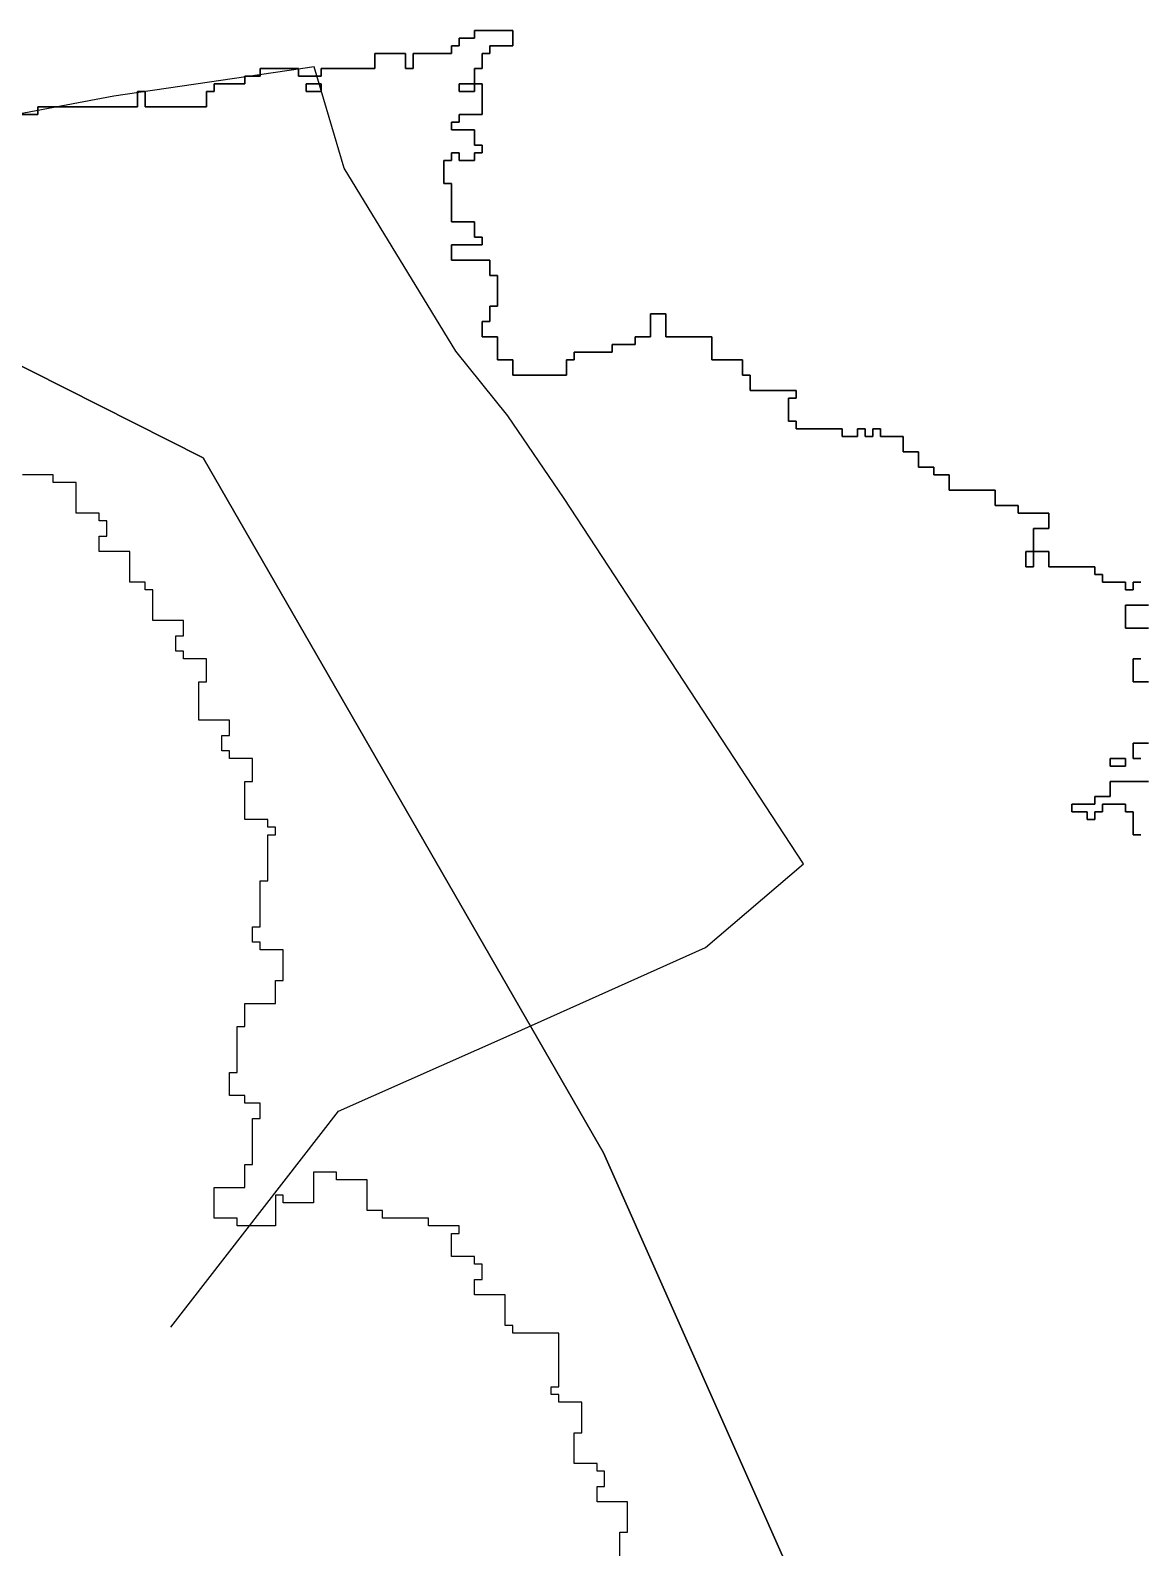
# Model space of a CAD drawing. Header units: metres. Extents: x 553506 to 563855, y 142925 to 150243.
# Drawn here: x 555240 to 555530, y 145208 to 145604 of the extents above; entities that cross this region are included whole.
import ezdxf

# ---------------------------------------------------------------- set-up
doc = ezdxf.new("R2010")
doc.units = ezdxf.units.M
doc.layers.add('C-FLOOD_ZONE_3', color=150, linetype='Continuous')
doc.layers.add('C-WATERWAYS', color=5, linetype='Continuous')

msp = doc.modelspace()

# ---------------------------------------------------------------- linework, layer by layer
at = {"layer": 'C-FLOOD_ZONE_3'}
for points in [[(555232, 145582), (555242, 145582), (555242, 145584), (555268, 145584), (555268, 145588), (555270, 145588), (555270, 145584), (555286, 145584), (555286, 145588), (555288, 145588), (555288, 145590), (555296, 145590), (555296, 145592), (555300, 145592), (555300, 145594), (555310, 145594), (555310, 145592), (555316, 145592), (555316, 145594), (555330, 145594), (555330, 145598), (555338, 145598), (555338, 145594), (555340, 145594), (555340, 145598), (555350, 145598), (555350, 145600), (555352, 145600), (555352, 145602), (555356, 145602), (555356, 145604), (555366, 145604), (555366, 145600), (555360, 145600), (555360, 145598), (555358, 145598), (555358, 145594), (555356, 145594), (555356, 145590), (555358, 145590), (555358, 145582), (555352, 145582), (555352, 145580), (555350, 145580), (555350, 145578), (555356, 145578), (555356, 145574), (555358, 145574), (555358, 145572), (555356, 145572), (555356, 145570), (555352, 145570), (555352, 145572), (555350, 145572), (555350, 145572), (555350, 145570), (555348, 145570), (555348, 145564), (555350, 145564), (555350, 145554), (555356, 145554), (555356, 145550), (555358, 145550), (555358, 145548), (555350, 145548), (555350, 145544), (555360, 145544), (555360, 145540), (555362, 145540), (555362, 145532), (555360, 145532), (555360, 145528), (555358, 145528), (555358, 145524), (555362, 145524), (555362, 145518), (555366, 145518), (555366, 145514), (555380, 145514), (555380, 145518), (555382, 145518), (555382, 145520), (555392, 145520), (555392, 145522), (555398, 145522), (555398, 145524), (555402, 145524), (555402, 145530), (555406, 145530), (555406, 145524), (555418, 145524), (555418, 145518), (555426, 145518), (555426, 145514), (555428, 145514), (555428, 145510), (555440, 145510), (555440, 145508), (555438, 145508), (555438, 145502), (555440, 145502), (555440, 145500), (555452, 145500), (555452, 145498), (555456, 145498), (555456, 145500), (555458, 145500), (555458, 145498), (555460, 145498), (555460, 145500), (555462, 145500), (555462, 145498), (555468, 145498), (555468, 145494), (555472, 145494), (555472, 145490), (555476, 145490), (555476, 145488), (555480, 145488), (555480, 145484), (555492, 145484), (555492, 145480), (555498, 145480), (555498, 145478), (555506, 145478), (555506, 145474), (555502, 145474), (555502, 145468), (555506, 145468), (555506, 145464), (555518, 145464), (555518, 145462), (555520, 145462), (555520, 145460), (555526, 145460), (555526, 145458), (555528, 145458), (555528, 145460), (555530, 145460)], [(555530, 145460), (555528, 145460), (555528, 145458), (555526, 145458), (555526, 145460), (555520, 145460), (555520, 145462), (555518, 145462), (555518, 145464), (555506, 145464), (555506, 145468), (555502, 145468), (555502, 145474), (555506, 145474), (555506, 145478), (555498, 145478), (555498, 145480), (555492, 145480), (555492, 145484), (555480, 145484), (555480, 145488), (555476, 145488), (555476, 145490), (555472, 145490), (555472, 145494), (555468, 145494), (555468, 145498), (555462, 145498), (555462, 145500), (555460, 145500), (555460, 145498), (555458, 145498), (555458, 145500), (555456, 145500), (555456, 145498), (555452, 145498), (555452, 145500), (555440, 145500), (555440, 145502), (555438, 145502), (555438, 145508), (555440, 145508), (555440, 145510), (555428, 145510), (555428, 145514), (555426, 145514), (555426, 145518), (555418, 145518), (555418, 145524), (555406, 145524), (555406, 145530), (555402, 145530), (555402, 145524), (555398, 145524), (555398, 145522), (555392, 145522), (555392, 145520), (555382, 145520), (555382, 145518), (555380, 145518), (555380, 145514), (555366, 145514), (555366, 145518), (555362, 145518), (555362, 145524), (555358, 145524), (555358, 145528), (555360, 145528), (555360, 145532), (555362, 145532), (555362, 145540), (555360, 145540), (555360, 145544), (555350, 145544), (555350, 145548), (555358, 145548), (555358, 145550), (555356, 145550), (555356, 145554), (555350, 145554), (555350, 145564), (555348, 145564), (555348, 145570), (555350, 145570), (555350, 145572), (555352, 145572), (555352, 145570), (555356, 145570), (555356, 145572), (555358, 145572), (555358, 145574), (555356, 145574), (555356, 145578), (555350, 145578), (555350, 145580), (555352, 145580), (555352, 145582), (555358, 145582), (555358, 145590), (555356, 145590), (555356, 145594), (555358, 145594), (555358, 145598), (555360, 145598), (555360, 145600), (555366, 145600), (555366, 145604), (555356, 145604), (555356, 145602), (555352, 145602), (555352, 145600), (555350, 145600), (555350, 145598), (555340, 145598), (555340, 145594), (555338, 145594), (555338, 145598), (555330, 145598), (555330, 145594), (555316, 145594), (555316, 145592), (555310, 145592), (555310, 145594), (555300, 145594), (555300, 145592), (555296, 145592), (555296, 145590), (555288, 145590), (555288, 145588), (555286, 145588), (555286, 145584), (555270, 145584), (555270, 145588), (555268, 145588), (555268, 145584), (555242, 145584), (555242, 145582), (555232, 145582)], [(555222.1427, 145524.1545), (555285.116, 145492.4002), (555389.7371, 145311.0605), (555527.9829, 145000)], [(555874.7558, 145000), (555527.9829, 145000), (555389.7371, 145311.0605), (555285.116, 145492.4002), (555222.1427, 145524.1545)], [(555394, 145204), (555394, 145212), (555396, 145212), (555396, 145220), (555388, 145220), (555388, 145224), (555390, 145224), (555390, 145228), (555388, 145228), (555388, 145230), (555382, 145230), (555382, 145238), (555384, 145238), (555384, 145246), (555378, 145246), (555378, 145248), (555376, 145248), (555376, 145250), (555378, 145250), (555378, 145264), (555366, 145264), (555366, 145266), (555364, 145266), (555364, 145274), (555356, 145274), (555356, 145278), (555358, 145278), (555358, 145282), (555356, 145282), (555356, 145284), (555350, 145284), (555350, 145290), (555352, 145290), (555352, 145292), (555344, 145292), (555344, 145294), (555332, 145294), (555332, 145296), (555328, 145296), (555328, 145304), (555320, 145304), (555320, 145306), (555314, 145306), (555314, 145298), (555306, 145298), (555306, 145300), (555304, 145300), (555304, 145292), (555294, 145292), (555294, 145294), (555288, 145294), (555288, 145302), (555296, 145302), (555296, 145308), (555298, 145308), (555298, 145320), (555300, 145320), (555300, 145324), (555296, 145324), (555296, 145326), (555292, 145326), (555292, 145332), (555294, 145332), (555294, 145344), (555296, 145344), (555296, 145350), (555304, 145350), (555304, 145356), (555306, 145356), (555306, 145364), (555300, 145364), (555300, 145366), (555298, 145366), (555298, 145370), (555300, 145370), (555300, 145382), (555302, 145382), (555302, 145394), (555304, 145394), (555304, 145396), (555302, 145396), (555302, 145398), (555296, 145398), (555296, 145408), (555298, 145408), (555298, 145414), (555292, 145414), (555292, 145416), (555290, 145416), (555290, 145420), (555292, 145420), (555292, 145424), (555284, 145424), (555284, 145434), (555286, 145434), (555286, 145440), (555280, 145440), (555280, 145442), (555278, 145442), (555278, 145446), (555280, 145446), (555280, 145450), (555272, 145450), (555272, 145458), (555270, 145458), (555270, 145460), (555266, 145460), (555266, 145468), (555258, 145468), (555258, 145472), (555260, 145472), (555260, 145476), (555258, 145476), (555258, 145478), (555252, 145478), (555252, 145486), (555246, 145486), (555246, 145488), (555238, 145488)], [(555532, 145454), (555526, 145454), (555526, 145448), (555532, 145448)], [(555532, 145448), (555526, 145448), (555526, 145454), (555532, 145454)], [(555530, 145440), (555528, 145440), (555528, 145434), (555532, 145434)], [(555532, 145434), (555528, 145434), (555528, 145440), (555530, 145440)], [(555532, 145418), (555528, 145418), (555528, 145414), (555530, 145414)], [(555530, 145414), (555528, 145414), (555528, 145418), (555532, 145418)], [(555531.9994, 145408.0006), (555522, 145408), (555522, 145404), (555518, 145404), (555518, 145402), (555512, 145402), (555512, 145400), (555516, 145400), (555516, 145398), (555518, 145398), (555518, 145400), (555520, 145400), (555520, 145402), (555526, 145402), (555526, 145400), (555528, 145400), (555528, 145394), (555530, 145394)], [(555530, 145394), (555528, 145394), (555528, 145400), (555526, 145400), (555526, 145402), (555520, 145402), (555520, 145400), (555518, 145400), (555518, 145398), (555516, 145398), (555516, 145400), (555512, 145400), (555512, 145402), (555518, 145402), (555518, 145404), (555522, 145404), (555522, 145408), (555531.9995, 145408.0005)]]:
    msp.add_lwpolyline(points, dxfattribs=at)
for points in [[(555312, 145590), (555312, 145588), (555316, 145588), (555316, 145590), (555312, 145590)], [(555312, 145588), (555312, 145590), (555316, 145590), (555316, 145588), (555312, 145588)], [(555352, 145590), (555352, 145588), (555356, 145588), (555356, 145590), (555352, 145590)], [(555352, 145588), (555352, 145590), (555356, 145590), (555356, 145588), (555352, 145588)], [(555500, 145468), (555500, 145464), (555502, 145464), (555502, 145468), (555500, 145468)], [(555502, 145468), (555502, 145464), (555500, 145464), (555500, 145468), (555502, 145468)], [(555522, 145414), (555522, 145412), (555526, 145412), (555526, 145414), (555522, 145414)], [(555522, 145412), (555522, 145414), (555526, 145414), (555526, 145412), (555522, 145412)]]:
    msp.add_lwpolyline(points, close=True, dxfattribs=at)
at = {"layer": 'C-WATERWAYS'}
msp.add_lwpolyline([(555276.705, 145265.573), (555320.5003, 145321.9422), (555365.8598, 145342.0327), (555416.3057, 145364.6035), (555441.909, 145386.4346), (555379.462, 145481.8401), (555364.7385, 145503.3868), (555351.093, 145520.2806), (555321.9741, 145568.0474), (555314.1465, 145594.4769), (555261.8462, 145586.8201), (555208.6803, 145576.7894), (555157.9396, 145564.0279)], dxfattribs=at)

doc.saveas('drawing.dxf')
